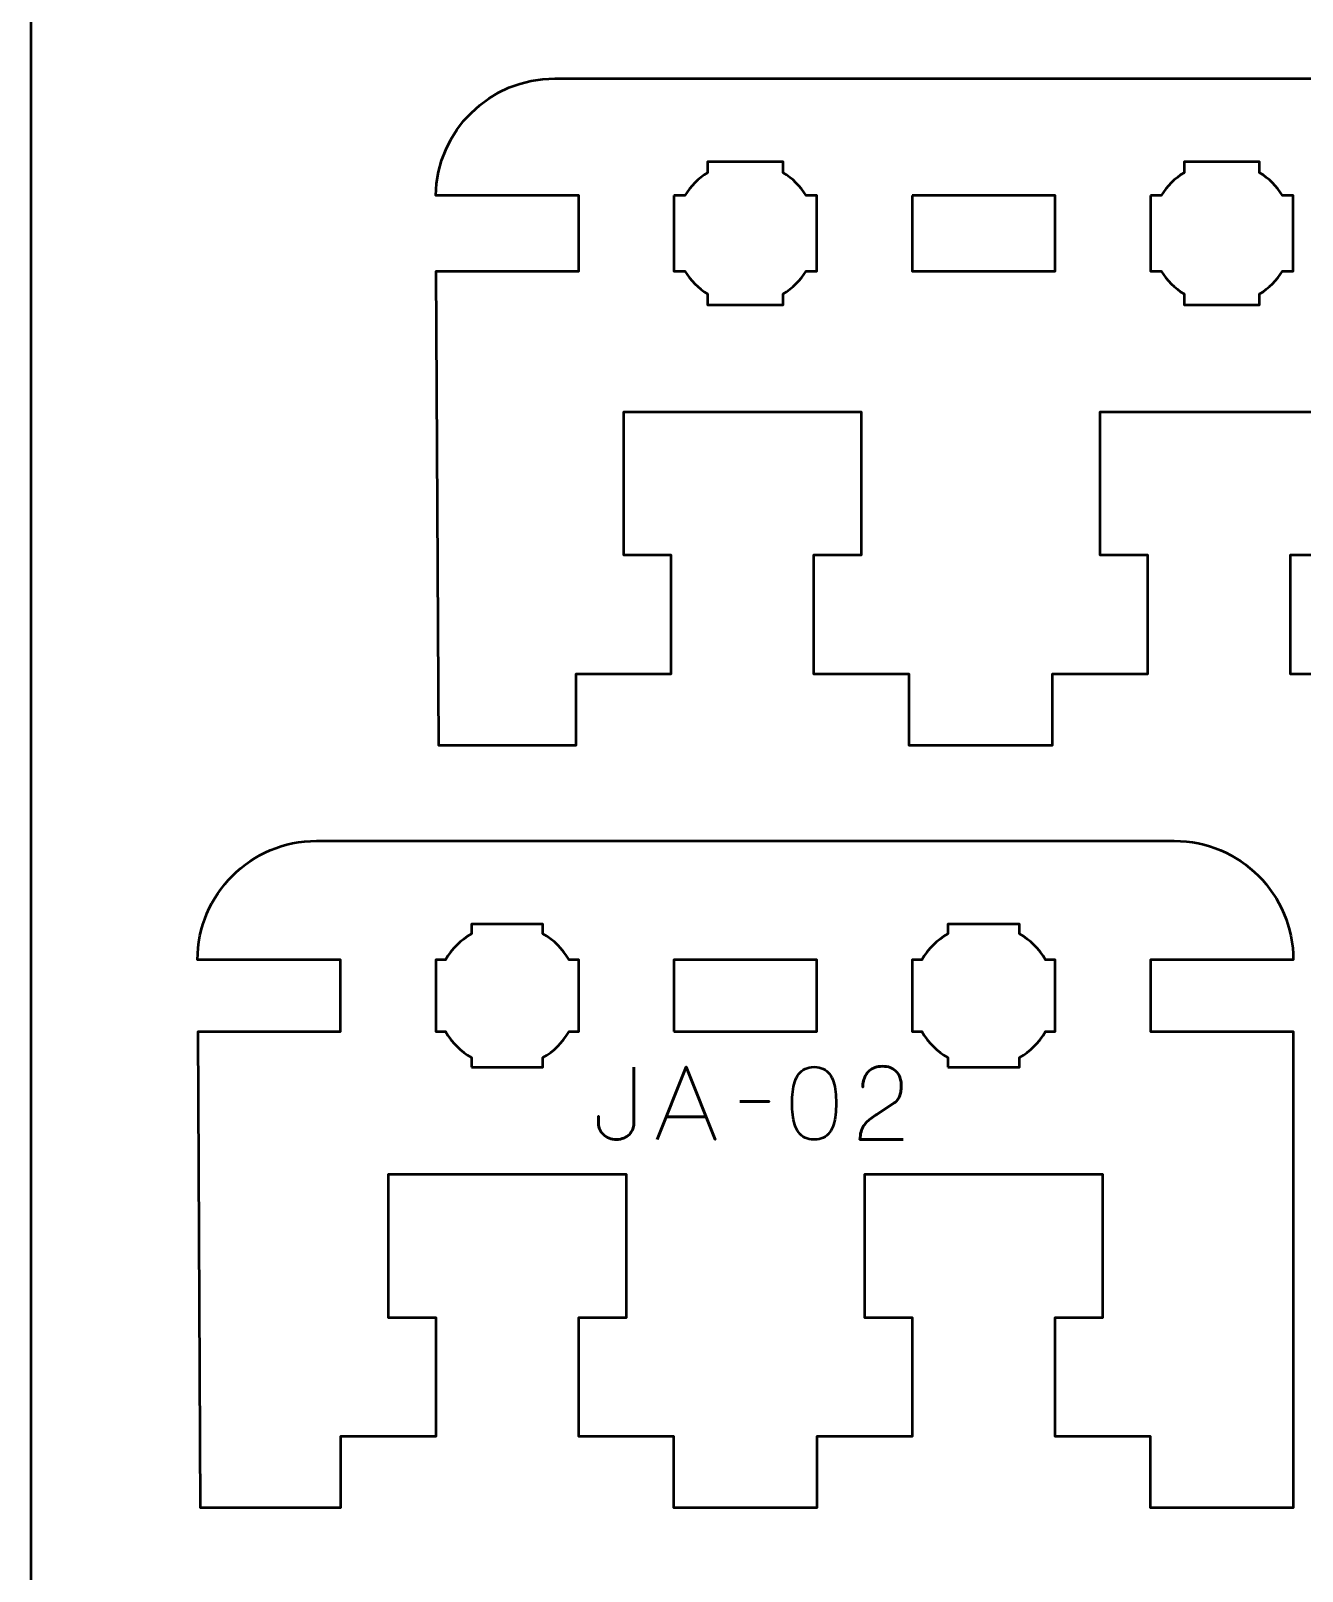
# Model space of a CAD drawing. Header units: centimetres. Extents: x -21 to 0, y -29.7 to 0.
# Drawn here: x -21 to -15.66, y -22.72 to -16.25 of the extents above; entities that cross this region are included whole.
import ezdxf

# ---------------------------------------------------------------- set-up
doc = ezdxf.new("R2010")
doc.units = ezdxf.units.CM
doc.header["$MEASUREMENT"] = 0
doc.layers.add('Layer 1', color=7, linetype='Continuous')

msp = doc.modelspace()

# ---------------------------------------------------------------- linework, layer by layer
at = {"layer": 'Layer 1', "lineweight": 53}
msp.add_lwpolyline([(-18.3, -20.45), (-17.7, -20.45), (-17.7, -20.15), (-18.3, -20.15), (-18.3, -20.45)], close=True, dxfattribs=at)
at = {"layer": 'Layer 1', "color": 1, "lineweight": 53}
msp.add_open_spline([(-21.00003, -29.19995), (-21.00003, -29.19995), (-21.00003, -3.49992), (-21.00003, -3.49992), (-21.00003, -3.49992), (-21.00003, -3.41709), (-20.93286, -3.34992), (-20.85003, -3.34992), (-20.85003, -3.34992), (-20.7672, -3.34992), (-20.70003, -3.28275), (-20.70003, -3.19992), (-20.70003, -3.19992), (-20.70003, -3.11709), (-20.7672, -3.04992), (-20.85003, -3.04992), (-20.85003, -3.04992), (-20.93286, -3.04992), (-21.00003, -2.98275), (-21.00003, -2.89992), (-21.00003, -2.89992), (-21.00003, -2.81709), (-20.93286, -2.74992), (-20.85003, -2.74992), (-20.85003, -2.74992), (-20.7672, -2.74992), (-20.70003, -2.68275), (-20.70003, -2.59992), (-20.70003, -2.59992), (-20.70003, -2.51709), (-20.7672, -2.44992), (-20.85003, -2.44992), (-20.85003, -2.44992), (-20.93286, -2.44992), (-21.00003, -2.38275), (-21.00003, -2.29992), (-21.00003, -2.29992), (-21.00003, -2.21709), (-20.93286, -2.14992), (-20.85003, -2.14992), (-20.85003, -2.14992), (-20.7672, -2.14992), (-20.70003, -2.08275), (-20.70003, -1.99992), (-20.70003, -1.99992), (-20.70003, -1.91709), (-20.7672, -1.84992), (-20.85003, -1.84992), (-20.85003, -1.84992), (-20.93286, -1.84992), (-21.00003, -1.78275), (-21.00003, -1.69992), (-21.00003, -1.69992), (-21.00003, -1.61709), (-20.93286, -1.54992), (-20.85003, -1.54992), (-20.85003, -1.54992), (-20.7672, -1.54992), (-20.70003, -1.48275), (-20.70003, -1.39992), (-20.70003, -1.39992), (-20.70003, -1.31709), (-20.7672, -1.24992), (-20.85003, -1.24992), (-20.85003, -1.24992), (-20.93286, -1.24992), (-21.00003, -1.18275), (-21.00003, -1.09992), (-21.00003, -1.09992), (-21.00003, -1.09992), (-21.00003, -0.49992), (-21.00003, -0.49992), (-21.00003, -0.49992), (-21.00003, -0.22295), (-20.77694, 0.00004), (-20.49994, 0.00004), (-20.49994, 0.00004), (-20.49994, 0.00004), (-0.50008, 0.00004), (-0.50008, 0.00004), (-0.50008, 0.00004), (-0.22294, 0.00004), (0.00002, -0.22295), (0.00002, -0.49992), (0.00002, -0.49992), (0.00002, -0.49992), (0.00002, -29.19995), (0.00002, -29.19995), (0.00002, -29.19995), (0.00002, -29.47695), (-0.22294, -29.70004), (-0.50008, -29.70004), (-0.50008, -29.70004), (-0.50008, -29.70004), (-20.49994, -29.70004), (-20.49994, -29.70004), (-20.49994, -29.70004), (-20.77694, -29.70004), (-21.00003, -29.47695), (-21.00003, -29.19995)], degree=3, knots=[0, 0, 0, 0, 0.04, 0.04, 0.04, 0.04, 0.08, 0.08, 0.08, 0.08, 0.12, 0.12, 0.12, 0.12, 0.16, 0.16, 0.16, 0.16, 0.2, 0.2, 0.2, 0.2, 0.24, 0.24, 0.24, 0.24, 0.28, 0.28, 0.28, 0.28, 0.32, 0.32, 0.32, 0.32, 0.36, 0.36, 0.36, 0.36, 0.4, 0.4, 0.4, 0.4, 0.44, 0.44, 0.44, 0.44, 0.48, 0.48, 0.48, 0.48, 0.52, 0.52, 0.52, 0.52, 0.56, 0.56, 0.56, 0.56, 0.6, 0.6, 0.6, 0.6, 0.64, 0.64, 0.64, 0.64, 0.68, 0.68, 0.68, 0.68, 0.72, 0.72, 0.72, 0.72, 0.76, 0.76, 0.76, 0.76, 0.8, 0.8, 0.8, 0.8, 0.84, 0.84, 0.84, 0.84, 0.88, 0.88, 0.88, 0.88, 0.92, 0.92, 0.92, 0.92, 0.96, 0.96, 0.96, 0.96, 1, 1, 1, 1], dxfattribs=at)
at = {"layer": 'Layer 1', "lineweight": 53}
for points, knots in [([(-11.20006, -16.45), (-10.9269, -16.45), (-10.70484, -16.6692), (-10.70017, -16.94125), (-10.70017, -16.94125), (-10.70017, -16.94125), (-11.30006, -16.94125), (-11.30006, -16.94125), (-11.30006, -16.94125), (-11.30006, -16.94125), (-11.30006, -17.25875), (-11.30006, -17.25875), (-11.30006, -17.25875), (-11.30006, -17.25875), (-10.70006, -17.25875), (-10.70006, -17.25875), (-10.70006, -17.25875), (-10.70006, -17.25875), (-10.70006, -18.95001), (-10.70006, -18.95001), (-10.70006, -18.95001), (-10.70006, -18.95001), (-10.70006, -18.95), (-10.70006, -18.95), (-10.70006, -18.95), (-10.70006, -18.95), (-10.70006, -19.25), (-10.70006, -19.25), (-10.70006, -19.25), (-10.70006, -19.25), (-11.31256, -19.25), (-11.31256, -19.25), (-11.31256, -19.25), (-11.31256, -19.25), (-11.31256, -18.95), (-11.31256, -18.95), (-11.31256, -18.95), (-12.23025, -18.95001), (-10.90314, -18.94999), (-11.71256, -18.95001), (-11.71256, -18.95001), (-11.71256, -18.95001), (-11.71256, -18.45), (-11.71256, -18.45), (-11.71256, -18.45), (-11.71256, -18.45), (-11.51256, -18.44999), (-11.51256, -18.44999), (-11.51256, -18.44999), (-11.51256, -18.44999), (-11.51256, -17.85), (-11.51256, -17.85), (-11.51256, -17.85), (-11.89589, -17.85), (-12.12923, -17.85), (-12.51256, -17.85), (-12.51256, -17.85), (-12.51256, -17.85), (-12.51256, -18.44999), (-12.51256, -18.44999), (-12.51256, -18.44999), (-12.51256, -18.44999), (-12.31256, -18.45), (-12.31256, -18.45), (-12.31256, -18.45), (-12.31256, -18.45), (-12.31256, -18.95), (-12.31256, -18.95), (-12.31256, -18.95), (-12.31256, -18.95), (-12.71256, -18.95), (-12.71256, -18.95), (-12.71256, -18.95), (-12.71256, -18.95), (-12.71256, -19.25), (-12.71256, -19.25), (-12.71256, -19.25), (-12.71256, -19.25), (-13.31256, -19.25), (-13.31256, -19.25), (-13.31256, -19.25), (-13.31256, -19.25), (-13.31256, -18.95), (-13.31256, -18.95), (-13.31256, -18.95), (-13.31256, -18.95), (-13.71256, -18.95), (-13.71256, -18.95), (-13.71256, -18.95), (-13.71256, -18.95), (-13.71256, -18.45), (-13.71256, -18.45), (-13.71256, -18.45), (-13.71256, -18.45), (-13.51256, -18.44999), (-13.51256, -18.44999), (-13.51256, -18.44999), (-13.51256, -18.44999), (-13.51256, -17.85), (-13.51256, -17.85), (-13.51256, -17.85), (-13.89589, -17.85), (-14.12923, -17.85), (-14.51256, -17.85), (-14.51256, -17.85), (-14.51256, -17.85), (-14.51256, -18.44999), (-14.51256, -18.44999), (-14.51256, -18.44999), (-14.51256, -18.44999), (-14.31256, -18.45), (-14.31256, -18.45), (-14.31256, -18.45), (-14.31256, -18.45), (-14.31256, -18.95001), (-14.31256, -18.95001), (-14.31256, -18.95001), (-14.31256, -18.95001), (-14.71256, -18.95), (-14.71256, -18.95), (-14.71256, -18.95), (-14.71256, -18.95), (-14.71256, -19.25), (-14.71256, -19.25), (-14.71256, -19.25), (-14.71256, -19.25), (-15.31256, -19.25), (-15.31256, -19.25), (-15.31256, -19.25), (-15.31256, -19.25), (-15.31256, -18.95), (-15.31256, -18.95), (-15.31256, -18.95), (-15.31256, -18.95), (-15.71256, -18.95), (-15.71256, -18.95), (-15.71256, -18.95), (-15.71256, -18.95), (-15.71256, -18.45), (-15.71256, -18.45), (-15.71256, -18.45), (-15.71256, -18.45), (-15.51256, -18.44999), (-15.51256, -18.44999), (-15.51256, -18.44999), (-15.51256, -18.44999), (-15.51256, -17.85), (-15.51256, -17.85), (-15.51256, -17.85), (-15.89589, -17.85), (-16.12923, -17.85), (-16.51256, -17.85), (-16.51256, -17.85), (-16.51256, -17.85), (-16.51256, -18.44999), (-16.51256, -18.44999), (-16.51256, -18.44999), (-16.51256, -18.44999), (-16.31256, -18.45), (-16.31256, -18.45), (-16.31256, -18.45), (-16.31256, -18.45), (-16.31256, -18.95001), (-16.31256, -18.95001), (-16.31256, -18.95001), (-16.31256, -18.95001), (-16.71256, -18.95), (-16.71256, -18.95), (-16.71256, -18.95), (-16.71256, -18.95), (-16.71256, -19.25), (-16.71256, -19.25), (-16.71256, -19.25), (-16.71256, -19.25), (-17.31256, -19.25), (-17.31256, -19.25), (-17.31256, -19.25), (-17.31256, -19.25), (-17.31256, -18.95), (-17.31256, -18.95), (-17.31256, -18.95), (-17.31256, -18.95), (-17.71256, -18.95), (-17.71256, -18.95), (-17.71256, -18.95), (-17.71256, -18.95), (-17.71256, -18.45), (-17.71256, -18.45), (-17.71256, -18.45), (-17.71256, -18.45), (-17.51256, -18.44999), (-17.51256, -18.44999), (-17.51256, -18.44999), (-17.51256, -18.44999), (-17.51256, -17.85), (-17.51256, -17.85), (-17.51256, -17.85), (-17.89589, -17.85), (-18.12923, -17.85), (-18.51256, -17.85), (-18.51256, -17.85), (-18.51256, -17.85), (-18.51256, -18.44999), (-18.51256, -18.44999), (-18.51256, -18.44999), (-18.51256, -18.44999), (-18.31256, -18.45), (-18.31256, -18.45), (-18.31256, -18.45), (-18.31256, -18.45), (-18.31256, -18.95001), (-18.31256, -18.95001), (-18.31256, -18.95001), (-18.31256, -18.95001), (-18.71256, -18.95), (-18.71256, -18.95), (-18.71256, -18.95), (-18.71256, -18.95), (-18.71256, -19.25), (-18.71256, -19.25), (-18.71256, -19.25), (-18.71256, -19.25), (-19.28756, -19.25), (-19.28756, -19.25), (-19.28756, -19.25), (-19.28756, -19.25), (-19.29813, -17.25875), (-19.29813, -17.25875), (-19.29813, -17.25875), (-19.29813, -17.25875), (-18.70006, -17.25875), (-18.70006, -17.25875), (-18.70006, -17.25875), (-18.70006, -17.25875), (-18.70006, -16.94125), (-18.70006, -16.94125), (-18.70006, -16.94125), (-18.70006, -16.94125), (-19.29995, -16.94125), (-19.29995, -16.94125), (-19.29995, -16.94125), (-19.29528, -16.6692), (-19.07322, -16.45), (-18.80006, -16.45)], [0, 0, 0, 0, 0.0163934, 0.0163934, 0.0163934, 0.0163934, 0.0327869, 0.0327869, 0.0327869, 0.0327869, 0.0491803, 0.0491803, 0.0491803, 0.0491803, 0.0655738, 0.0655738, 0.0655738, 0.0655738, 0.0819672, 0.0819672, 0.0819672, 0.0819672, 0.0983607, 0.0983607, 0.0983607, 0.0983607, 0.1147541, 0.1147541, 0.1147541, 0.1147541, 0.1311475, 0.1311475, 0.1311475, 0.1311475, 0.147541, 0.147541, 0.147541, 0.147541, 0.1639344, 0.1639344, 0.1639344, 0.1639344, 0.1803279, 0.1803279, 0.1803279, 0.1803279, 0.1967213, 0.1967213, 0.1967213, 0.1967213, 0.2131148, 0.2131148, 0.2131148, 0.2131148, 0.2295082, 0.2295082, 0.2295082, 0.2295082, 0.2459016, 0.2459016, 0.2459016, 0.2459016, 0.2622951, 0.2622951, 0.2622951, 0.2622951, 0.2786885, 0.2786885, 0.2786885, 0.2786885, 0.295082, 0.295082, 0.295082, 0.295082, 0.3114754, 0.3114754, 0.3114754, 0.3114754, 0.3278689, 0.3278689, 0.3278689, 0.3278689, 0.3442623, 0.3442623, 0.3442623, 0.3442623, 0.3606557, 0.3606557, 0.3606557, 0.3606557, 0.3770492, 0.3770492, 0.3770492, 0.3770492, 0.3934426, 0.3934426, 0.3934426, 0.3934426, 0.4098361, 0.4098361, 0.4098361, 0.4098361, 0.4262295, 0.4262295, 0.4262295, 0.4262295, 0.442623, 0.442623, 0.442623, 0.442623, 0.4590164, 0.4590164, 0.4590164, 0.4590164, 0.4754098, 0.4754098, 0.4754098, 0.4754098, 0.4918033, 0.4918033, 0.4918033, 0.4918033, 0.5081967, 0.5081967, 0.5081967, 0.5081967, 0.5245902, 0.5245902, 0.5245902, 0.5245902, 0.5409836, 0.5409836, 0.5409836, 0.5409836, 0.557377, 0.557377, 0.557377, 0.557377, 0.5737705, 0.5737705, 0.5737705, 0.5737705, 0.5901639, 0.5901639, 0.5901639, 0.5901639, 0.6065574, 0.6065574, 0.6065574, 0.6065574, 0.6229508, 0.6229508, 0.6229508, 0.6229508, 0.6393443, 0.6393443, 0.6393443, 0.6393443, 0.6557377, 0.6557377, 0.6557377, 0.6557377, 0.6721311, 0.6721311, 0.6721311, 0.6721311, 0.6885246, 0.6885246, 0.6885246, 0.6885246, 0.704918, 0.704918, 0.704918, 0.704918, 0.7213115, 0.7213115, 0.7213115, 0.7213115, 0.7377049, 0.7377049, 0.7377049, 0.7377049, 0.7540984, 0.7540984, 0.7540984, 0.7540984, 0.7704918, 0.7704918, 0.7704918, 0.7704918, 0.7868852, 0.7868852, 0.7868852, 0.7868852, 0.8032787, 0.8032787, 0.8032787, 0.8032787, 0.8196721, 0.8196721, 0.8196721, 0.8196721, 0.8360656, 0.8360656, 0.8360656, 0.8360656, 0.852459, 0.852459, 0.852459, 0.852459, 0.8688525, 0.8688525, 0.8688525, 0.8688525, 0.8852459, 0.8852459, 0.8852459, 0.8852459, 0.9016393, 0.9016393, 0.9016393, 0.9016393, 0.9180328, 0.9180328, 0.9180328, 0.9180328, 0.9344262, 0.9344262, 0.9344262, 0.9344262, 0.9508197, 0.9508197, 0.9508197, 0.9508197, 0.9672131, 0.9672131, 0.9672131, 0.9672131, 0.9836066, 0.9836066, 0.9836066, 0.9836066, 1, 1, 1, 1]), ([(-18.30006, -16.94125), (-18.30006, -16.94125), (-18.25462, -16.94125), (-18.25462, -16.94125), (-18.25462, -16.94125), (-18.23039, -16.90249), (-18.19756, -16.86967), (-18.15881, -16.84544), (-18.15881, -16.84544), (-18.15881, -16.84544), (-18.15881, -16.8), (-18.15881, -16.8), (-18.15881, -16.8), (-18.15881, -16.8), (-18.00006, -16.8), (-18.00006, -16.8), (-18.00006, -16.8), (-18.00006, -16.8), (-17.84131, -16.8), (-17.84131, -16.8), (-17.84131, -16.8), (-17.84131, -16.8), (-17.84131, -16.84544), (-17.84131, -16.84544), (-17.84131, -16.84544), (-17.80256, -16.86967), (-17.76973, -16.90249), (-17.7455, -16.94125), (-17.7455, -16.94125), (-17.7455, -16.94125), (-17.70006, -16.94125), (-17.70006, -16.94125), (-17.70006, -16.94125), (-17.70006, -16.94125), (-17.70006, -17.1), (-17.70006, -17.1), (-17.70006, -17.1), (-17.70006, -17.1), (-17.70006, -17.25875), (-17.70006, -17.25875), (-17.70006, -17.25875), (-17.70006, -17.25875), (-17.7455, -17.25875), (-17.7455, -17.25875), (-17.7455, -17.25875), (-17.76973, -17.29751), (-17.80256, -17.33033), (-17.84131, -17.35456), (-17.84131, -17.35456), (-17.84131, -17.35456), (-17.84131, -17.4), (-17.84131, -17.4), (-17.84131, -17.4), (-17.84131, -17.4), (-18.00006, -17.4), (-18.00006, -17.4), (-18.00006, -17.4), (-18.00006, -17.4), (-18.15881, -17.4), (-18.15881, -17.4), (-18.15881, -17.4), (-18.15881, -17.4), (-18.15881, -17.35456), (-18.15881, -17.35456), (-18.15881, -17.35456), (-18.19756, -17.33033), (-18.23039, -17.29751), (-18.25462, -17.25875), (-18.25462, -17.25875), (-18.25462, -17.25875), (-18.30006, -17.25875), (-18.30006, -17.25875), (-18.30006, -17.25875), (-18.30006, -17.25875), (-18.30006, -17.1), (-18.30006, -17.1), (-18.30006, -17.1), (-18.30006, -17.1), (-18.30006, -16.94125), (-18.30006, -16.94125)], [0, 0, 0, 0, 0.05, 0.05, 0.05, 0.05, 0.1, 0.1, 0.1, 0.1, 0.15, 0.15, 0.15, 0.15, 0.2, 0.2, 0.2, 0.2, 0.25, 0.25, 0.25, 0.25, 0.3, 0.3, 0.3, 0.3, 0.35, 0.35, 0.35, 0.35, 0.4, 0.4, 0.4, 0.4, 0.45, 0.45, 0.45, 0.45, 0.5, 0.5, 0.5, 0.5, 0.55, 0.55, 0.55, 0.55, 0.6, 0.6, 0.6, 0.6, 0.65, 0.65, 0.65, 0.65, 0.7, 0.7, 0.7, 0.7, 0.75, 0.75, 0.75, 0.75, 0.8, 0.8, 0.8, 0.8, 0.85, 0.85, 0.85, 0.85, 0.9, 0.9, 0.9, 0.9, 0.95, 0.95, 0.95, 0.95, 1, 1, 1, 1]), ([(-16.30006, -16.94125), (-16.30006, -16.94125), (-16.25462, -16.94125), (-16.25462, -16.94125), (-16.25462, -16.94125), (-16.23039, -16.90249), (-16.19756, -16.86967), (-16.15881, -16.84544), (-16.15881, -16.84544), (-16.15881, -16.84544), (-16.15881, -16.8), (-16.15881, -16.8), (-16.15881, -16.8), (-16.15881, -16.8), (-16.00006, -16.8), (-16.00006, -16.8), (-16.00006, -16.8), (-16.00006, -16.8), (-15.84131, -16.8), (-15.84131, -16.8), (-15.84131, -16.8), (-15.84131, -16.8), (-15.84131, -16.84544), (-15.84131, -16.84544), (-15.84131, -16.84544), (-15.80256, -16.86967), (-15.76973, -16.90249), (-15.7455, -16.94125), (-15.7455, -16.94125), (-15.7455, -16.94125), (-15.70006, -16.94125), (-15.70006, -16.94125), (-15.70006, -16.94125), (-15.70006, -16.94125), (-15.70006, -17.1), (-15.70006, -17.1), (-15.70006, -17.1), (-15.70006, -17.1), (-15.70006, -17.25875), (-15.70006, -17.25875), (-15.70006, -17.25875), (-15.70006, -17.25875), (-15.7455, -17.25875), (-15.7455, -17.25875), (-15.7455, -17.25875), (-15.76973, -17.29751), (-15.80256, -17.33033), (-15.84131, -17.35456), (-15.84131, -17.35456), (-15.84131, -17.35456), (-15.84131, -17.4), (-15.84131, -17.4), (-15.84131, -17.4), (-15.84131, -17.4), (-16.00006, -17.4), (-16.00006, -17.4), (-16.00006, -17.4), (-16.00006, -17.4), (-16.15881, -17.4), (-16.15881, -17.4), (-16.15881, -17.4), (-16.15881, -17.4), (-16.15881, -17.35456), (-16.15881, -17.35456), (-16.15881, -17.35456), (-16.19756, -17.33033), (-16.23039, -17.29751), (-16.25462, -17.25875), (-16.25462, -17.25875), (-16.25462, -17.25875), (-16.30006, -17.25875), (-16.30006, -17.25875), (-16.30006, -17.25875), (-16.30006, -17.25875), (-16.30006, -17.1), (-16.30006, -17.1), (-16.30006, -17.1), (-16.30006, -17.1), (-16.30006, -16.94125), (-16.30006, -16.94125)], [0, 0, 0, 0, 0.05, 0.05, 0.05, 0.05, 0.1, 0.1, 0.1, 0.1, 0.15, 0.15, 0.15, 0.15, 0.2, 0.2, 0.2, 0.2, 0.25, 0.25, 0.25, 0.25, 0.3, 0.3, 0.3, 0.3, 0.35, 0.35, 0.35, 0.35, 0.4, 0.4, 0.4, 0.4, 0.45, 0.45, 0.45, 0.45, 0.5, 0.5, 0.5, 0.5, 0.55, 0.55, 0.55, 0.55, 0.6, 0.6, 0.6, 0.6, 0.65, 0.65, 0.65, 0.65, 0.7, 0.7, 0.7, 0.7, 0.75, 0.75, 0.75, 0.75, 0.8, 0.8, 0.8, 0.8, 0.85, 0.85, 0.85, 0.85, 0.9, 0.9, 0.9, 0.9, 0.95, 0.95, 0.95, 0.95, 1, 1, 1, 1]), ([(-17.30006, -16.94125), (-17.30006, -16.94125), (-16.70006, -16.94125), (-16.70006, -16.94125), (-16.70006, -16.94125), (-16.70006, -16.94125), (-16.70006, -17.25875), (-16.70006, -17.25875), (-16.70006, -17.25875), (-16.70006, -17.25875), (-17.30006, -17.25875), (-17.30006, -17.25875), (-17.30006, -17.25875), (-17.30006, -17.25875), (-17.30006, -16.94125), (-17.30006, -16.94125)], [0, 0, 0, 0, 0.25, 0.25, 0.25, 0.25, 0.5, 0.5, 0.5, 0.5, 0.75, 0.75, 0.75, 0.75, 1, 1, 1, 1]), ([(-16.2, -19.65), (-15.92391, -19.65), (-15.7, -19.87391), (-15.7, -20.15), (-15.7, -20.15), (-15.7, -20.15), (-16.3, -20.15), (-16.3, -20.15), (-16.3, -20.15), (-16.3, -20.15), (-16.3, -20.45), (-16.3, -20.45), (-16.3, -20.45), (-16.3, -20.45), (-15.7, -20.45), (-15.7, -20.45), (-15.7, -20.45), (-15.7, -20.45), (-15.7, -22.15001), (-15.7, -22.15001), (-15.7, -22.15001), (-15.7, -22.15001), (-15.7, -22.15), (-15.7, -22.15), (-15.7, -22.15), (-15.7, -22.15), (-15.7, -22.45), (-15.7, -22.45), (-15.7, -22.45), (-15.7, -22.45), (-16.3, -22.45), (-16.3, -22.45), (-16.3, -22.45), (-16.3, -22.45), (-16.3, -22.15), (-16.3, -22.15), (-16.3, -22.15), (-16.3, -22.15), (-16.7, -22.15001), (-16.7, -22.15001), (-16.7, -22.15001), (-16.7, -22.15001), (-16.7, -21.65), (-16.7, -21.65), (-16.7, -21.65), (-16.7, -21.65), (-16.5, -21.64999), (-16.5, -21.64999), (-16.5, -21.64999), (-16.5, -21.64999), (-16.5, -21.05), (-16.5, -21.05), (-16.5, -21.05), (-16.88333, -21.05), (-17.11667, -21.05), (-17.5, -21.05), (-17.5, -21.05), (-17.5, -21.05), (-17.5, -21.64999), (-17.5, -21.64999), (-17.5, -21.64999), (-17.5, -21.64999), (-17.3, -21.65), (-17.3, -21.65), (-17.3, -21.65), (-17.3, -21.65), (-17.3, -22.15), (-17.3, -22.15), (-17.3, -22.15), (-17.3, -22.15), (-17.7, -22.15), (-17.7, -22.15), (-17.7, -22.15), (-17.7, -22.15), (-17.7, -22.45), (-17.7, -22.45), (-17.7, -22.45), (-17.7, -22.45), (-18.3, -22.45), (-18.3, -22.45), (-18.3, -22.45), (-18.3, -22.45), (-18.3, -22.15), (-18.3, -22.15), (-18.3, -22.15), (-18.3, -22.15), (-18.7, -22.15001), (-18.7, -22.15001), (-18.7, -22.15001), (-18.7, -22.15001), (-18.7, -21.65), (-18.7, -21.65), (-18.7, -21.65), (-18.7, -21.65), (-18.5, -21.64999), (-18.5, -21.64999), (-18.5, -21.64999), (-18.5, -21.64999), (-18.5, -21.05), (-18.5, -21.05), (-18.5, -21.05), (-18.88333, -21.05), (-19.11667, -21.05), (-19.5, -21.05), (-19.5, -21.05), (-19.5, -21.05), (-19.5, -21.64999), (-19.5, -21.64999), (-19.5, -21.64999), (-19.5, -21.64999), (-19.3, -21.65), (-19.3, -21.65), (-19.3, -21.65), (-19.3, -21.65), (-19.3, -22.15), (-19.3, -22.15), (-19.3, -22.15), (-19.3, -22.15), (-19.7, -22.15), (-19.7, -22.15), (-19.7, -22.15), (-19.7, -22.15), (-19.7, -22.45), (-19.7, -22.45), (-19.7, -22.45), (-19.7, -22.45), (-20.2875, -22.45), (-20.2875, -22.45), (-20.2875, -22.45), (-20.2875, -22.45), (-20.29812, -20.45), (-20.29812, -20.45), (-20.29812, -20.45), (-20.29812, -20.45), (-19.7, -20.45), (-19.7, -20.45), (-19.7, -20.45), (-19.7, -20.45), (-19.7, -20.15), (-19.7, -20.15), (-19.7, -20.15), (-19.7, -20.15), (-20.3, -20.15), (-20.3, -20.15), (-20.3, -20.15), (-20.3, -19.87391), (-20.07609, -19.65), (-19.8, -19.65)], [0, 0, 0, 0, 0.027027, 0.027027, 0.027027, 0.027027, 0.0540541, 0.0540541, 0.0540541, 0.0540541, 0.0810811, 0.0810811, 0.0810811, 0.0810811, 0.1081081, 0.1081081, 0.1081081, 0.1081081, 0.1351351, 0.1351351, 0.1351351, 0.1351351, 0.1621622, 0.1621622, 0.1621622, 0.1621622, 0.1891892, 0.1891892, 0.1891892, 0.1891892, 0.2162162, 0.2162162, 0.2162162, 0.2162162, 0.2432432, 0.2432432, 0.2432432, 0.2432432, 0.2702703, 0.2702703, 0.2702703, 0.2702703, 0.2972973, 0.2972973, 0.2972973, 0.2972973, 0.3243243, 0.3243243, 0.3243243, 0.3243243, 0.3513514, 0.3513514, 0.3513514, 0.3513514, 0.3783784, 0.3783784, 0.3783784, 0.3783784, 0.4054054, 0.4054054, 0.4054054, 0.4054054, 0.4324324, 0.4324324, 0.4324324, 0.4324324, 0.4594595, 0.4594595, 0.4594595, 0.4594595, 0.4864865, 0.4864865, 0.4864865, 0.4864865, 0.5135135, 0.5135135, 0.5135135, 0.5135135, 0.5405405, 0.5405405, 0.5405405, 0.5405405, 0.5675676, 0.5675676, 0.5675676, 0.5675676, 0.5945946, 0.5945946, 0.5945946, 0.5945946, 0.6216216, 0.6216216, 0.6216216, 0.6216216, 0.6486486, 0.6486486, 0.6486486, 0.6486486, 0.6756757, 0.6756757, 0.6756757, 0.6756757, 0.7027027, 0.7027027, 0.7027027, 0.7027027, 0.7297297, 0.7297297, 0.7297297, 0.7297297, 0.7567568, 0.7567568, 0.7567568, 0.7567568, 0.7837838, 0.7837838, 0.7837838, 0.7837838, 0.8108108, 0.8108108, 0.8108108, 0.8108108, 0.8378378, 0.8378378, 0.8378378, 0.8378378, 0.8648649, 0.8648649, 0.8648649, 0.8648649, 0.8918919, 0.8918919, 0.8918919, 0.8918919, 0.9189189, 0.9189189, 0.9189189, 0.9189189, 0.9459459, 0.9459459, 0.9459459, 0.9459459, 0.972973, 0.972973, 0.972973, 0.972973, 1, 1, 1, 1]), ([(-19.15, -20.6), (-19.15, -20.6), (-19.15, -20.55985), (-19.15, -20.55985), (-19.15, -20.55985), (-19.19553, -20.5335), (-19.23349, -20.49553), (-19.25984, -20.45), (-19.25984, -20.45), (-19.25984, -20.45), (-19.3, -20.45), (-19.3, -20.45), (-19.3, -20.45), (-19.3, -20.45), (-19.3, -20.3), (-19.3, -20.3), (-19.3, -20.3), (-19.3, -20.3), (-19.3, -20.15), (-19.3, -20.15), (-19.3, -20.15), (-19.3, -20.15), (-19.25984, -20.15), (-19.25984, -20.15), (-19.25984, -20.15), (-19.23349, -20.10447), (-19.19553, -20.0665), (-19.15, -20.04015), (-19.15, -20.04015), (-19.15, -20.04015), (-19.15, -20), (-19.15, -20), (-19.15, -20), (-19.15, -20), (-19, -20), (-19, -20), (-19, -20), (-19, -20), (-18.85, -20), (-18.85, -20), (-18.85, -20), (-18.85, -20), (-18.85, -20.04015), (-18.85, -20.04015), (-18.85, -20.04015), (-18.80447, -20.0665), (-18.76651, -20.10447), (-18.74016, -20.15), (-18.74016, -20.15), (-18.74016, -20.15), (-18.7, -20.15), (-18.7, -20.15), (-18.7, -20.15), (-18.7, -20.15), (-18.7, -20.3), (-18.7, -20.3), (-18.7, -20.3), (-18.7, -20.3), (-18.7, -20.45), (-18.7, -20.45), (-18.7, -20.45), (-18.7, -20.45), (-18.74016, -20.45), (-18.74016, -20.45), (-18.74016, -20.45), (-18.76651, -20.49553), (-18.80447, -20.5335), (-18.85, -20.55985), (-18.85, -20.55985), (-18.85, -20.55985), (-18.85, -20.6), (-18.85, -20.6), (-18.85, -20.6), (-18.85, -20.6), (-19, -20.6), (-19, -20.6), (-19, -20.6), (-19, -20.6), (-19.15, -20.6), (-19.15, -20.6)], [0, 0, 0, 0, 0.05, 0.05, 0.05, 0.05, 0.1, 0.1, 0.1, 0.1, 0.15, 0.15, 0.15, 0.15, 0.2, 0.2, 0.2, 0.2, 0.25, 0.25, 0.25, 0.25, 0.3, 0.3, 0.3, 0.3, 0.35, 0.35, 0.35, 0.35, 0.4, 0.4, 0.4, 0.4, 0.45, 0.45, 0.45, 0.45, 0.5, 0.5, 0.5, 0.5, 0.55, 0.55, 0.55, 0.55, 0.6, 0.6, 0.6, 0.6, 0.65, 0.65, 0.65, 0.65, 0.7, 0.7, 0.7, 0.7, 0.75, 0.75, 0.75, 0.75, 0.8, 0.8, 0.8, 0.8, 0.85, 0.85, 0.85, 0.85, 0.9, 0.9, 0.9, 0.9, 0.95, 0.95, 0.95, 0.95, 1, 1, 1, 1]), ([(-17.15, -20.6), (-17.15, -20.6), (-17.15, -20.55985), (-17.15, -20.55985), (-17.15, -20.55985), (-17.19553, -20.5335), (-17.23349, -20.49553), (-17.25984, -20.45), (-17.25984, -20.45), (-17.25984, -20.45), (-17.3, -20.45), (-17.3, -20.45), (-17.3, -20.45), (-17.3, -20.45), (-17.3, -20.3), (-17.3, -20.3), (-17.3, -20.3), (-17.3, -20.3), (-17.3, -20.15), (-17.3, -20.15), (-17.3, -20.15), (-17.3, -20.15), (-17.25984, -20.15), (-17.25984, -20.15), (-17.25984, -20.15), (-17.23349, -20.10447), (-17.19553, -20.0665), (-17.15, -20.04015), (-17.15, -20.04015), (-17.15, -20.04015), (-17.15, -20), (-17.15, -20), (-17.15, -20), (-17.15, -20), (-17, -20), (-17, -20), (-17, -20), (-17, -20), (-16.85, -20), (-16.85, -20), (-16.85, -20), (-16.85, -20), (-16.85, -20.04015), (-16.85, -20.04015), (-16.85, -20.04015), (-16.80447, -20.0665), (-16.76651, -20.10447), (-16.74016, -20.15), (-16.74016, -20.15), (-16.74016, -20.15), (-16.7, -20.15), (-16.7, -20.15), (-16.7, -20.15), (-16.7, -20.15), (-16.7, -20.3), (-16.7, -20.3), (-16.7, -20.3), (-16.7, -20.3), (-16.7, -20.45), (-16.7, -20.45), (-16.7, -20.45), (-16.7, -20.45), (-16.74016, -20.45), (-16.74016, -20.45), (-16.74016, -20.45), (-16.76651, -20.49553), (-16.80447, -20.5335), (-16.85, -20.55985), (-16.85, -20.55985), (-16.85, -20.55985), (-16.85, -20.6), (-16.85, -20.6), (-16.85, -20.6), (-16.85, -20.6), (-17, -20.6), (-17, -20.6), (-17, -20.6), (-17, -20.6), (-17.15, -20.6), (-17.15, -20.6)], [0, 0, 0, 0, 0.05, 0.05, 0.05, 0.05, 0.1, 0.1, 0.1, 0.1, 0.15, 0.15, 0.15, 0.15, 0.2, 0.2, 0.2, 0.2, 0.25, 0.25, 0.25, 0.25, 0.3, 0.3, 0.3, 0.3, 0.35, 0.35, 0.35, 0.35, 0.4, 0.4, 0.4, 0.4, 0.45, 0.45, 0.45, 0.45, 0.5, 0.5, 0.5, 0.5, 0.55, 0.55, 0.55, 0.55, 0.6, 0.6, 0.6, 0.6, 0.65, 0.65, 0.65, 0.65, 0.7, 0.7, 0.7, 0.7, 0.75, 0.75, 0.75, 0.75, 0.8, 0.8, 0.8, 0.8, 0.85, 0.85, 0.85, 0.85, 0.9, 0.9, 0.9, 0.9, 0.95, 0.95, 0.95, 0.95, 1, 1, 1, 1])]:
    msp.add_open_spline(points, degree=3, knots=knots, dxfattribs=at)
at = {"layer": 'Layer 1', "color": 3, "lineweight": 53}
for points in [[(-18.80006, -16.45), (-18.80006, -16.45), (-11.20006, -16.45), (-11.20006, -16.45)], [(-19.8, -19.65), (-19.8, -19.65), (-16.2, -19.65), (-16.2, -19.65)]]:
    msp.add_open_spline(points, degree=3, dxfattribs=at)
at = {"layer": 'Layer 1', "color": 5, "lineweight": 53}
for points, knots in [([(-18.4682, -20.60035), (-18.4682, -20.60035), (-18.46862, -20.83742), (-18.46862, -20.83742), (-18.46862, -20.83742), (-18.46862, -20.84511), (-18.47025, -20.85287), (-18.47335, -20.86056), (-18.47335, -20.86056), (-18.47653, -20.86832), (-18.48118, -20.87538), (-18.48732, -20.88187), (-18.48732, -20.88187), (-18.49353, -20.88829), (-18.50108, -20.89351), (-18.51004, -20.89739), (-18.51004, -20.89739), (-18.51907, -20.90134), (-18.52937, -20.90332), (-18.54101, -20.90346), (-18.54101, -20.90346), (-18.55266, -20.90346), (-18.56317, -20.90155), (-18.57248, -20.89781), (-18.57248, -20.89781), (-18.5818, -20.894), (-18.58977, -20.88892), (-18.59633, -20.8825), (-18.59633, -20.8825), (-18.60296, -20.87608), (-18.60797, -20.86903), (-18.6115, -20.86119), (-18.6115, -20.86119), (-18.61503, -20.85336), (-18.61679, -20.84546), (-18.61679, -20.83742), (-18.61679, -20.83742), (-18.61679, -20.83742), (-18.61679, -20.80609), (-18.61679, -20.80609), (-18.61679, -20.80609), (-18.61679, -20.80609), (-18.61679, -20.83742), (-18.61679, -20.83742), (-18.61679, -20.83742), (-18.61679, -20.84546), (-18.61503, -20.85336), (-18.6115, -20.86119), (-18.6115, -20.86119), (-18.60797, -20.86903), (-18.60296, -20.87608), (-18.59633, -20.8825), (-18.59633, -20.8825), (-18.58977, -20.88892), (-18.5818, -20.894), (-18.57248, -20.89781), (-18.57248, -20.89781), (-18.56317, -20.90155), (-18.55266, -20.90346), (-18.54101, -20.90346), (-18.54101, -20.90346), (-18.52937, -20.90332), (-18.51907, -20.90134), (-18.51004, -20.89739), (-18.51004, -20.89739), (-18.50108, -20.89351), (-18.49353, -20.88829), (-18.48732, -20.88187), (-18.48732, -20.88187), (-18.48118, -20.87538), (-18.47653, -20.86832), (-18.47335, -20.86056), (-18.47335, -20.86056), (-18.47025, -20.85287), (-18.46862, -20.84511), (-18.46862, -20.83742), (-18.46862, -20.83742), (-18.46862, -20.83742), (-18.4682, -20.60035), (-18.4682, -20.60035)], [0, 0, 0, 0, 0.05, 0.05, 0.05, 0.05, 0.1, 0.1, 0.1, 0.1, 0.15, 0.15, 0.15, 0.15, 0.2, 0.2, 0.2, 0.2, 0.25, 0.25, 0.25, 0.25, 0.3, 0.3, 0.3, 0.3, 0.35, 0.35, 0.35, 0.35, 0.4, 0.4, 0.4, 0.4, 0.45, 0.45, 0.45, 0.45, 0.5, 0.5, 0.5, 0.5, 0.55, 0.55, 0.55, 0.55, 0.6, 0.6, 0.6, 0.6, 0.65, 0.65, 0.65, 0.65, 0.7, 0.7, 0.7, 0.7, 0.75, 0.75, 0.75, 0.75, 0.8, 0.8, 0.8, 0.8, 0.85, 0.85, 0.85, 0.85, 0.9, 0.9, 0.9, 0.9, 0.95, 0.95, 0.95, 0.95, 1, 1, 1, 1]), ([(-18.36999, -20.90388), (-18.36999, -20.90388), (-18.24892, -20.59866), (-18.24892, -20.59866), (-18.24892, -20.59866), (-18.24892, -20.59866), (-18.12742, -20.90388), (-18.12742, -20.90388), (-18.12742, -20.90388), (-18.12742, -20.90388), (-18.24892, -20.59866), (-18.24892, -20.59866), (-18.24892, -20.59866), (-18.24892, -20.59866), (-18.36999, -20.90388), (-18.36999, -20.90388)], [0, 0, 0, 0, 0.25, 0.25, 0.25, 0.25, 0.5, 0.5, 0.5, 0.5, 0.75, 0.75, 0.75, 0.75, 1, 1, 1, 1]), ([(-17.71171, -20.90388), (-17.6969, -20.90381), (-17.68413, -20.9012), (-17.67347, -20.89612), (-17.67347, -20.89612), (-17.66289, -20.89104), (-17.65407, -20.88377), (-17.64702, -20.87453), (-17.64702, -20.87453), (-17.64003, -20.86522), (-17.63453, -20.85421), (-17.63044, -20.84151), (-17.63044, -20.84151), (-17.62641, -20.82881), (-17.62352, -20.81491), (-17.6219, -20.79967), (-17.6219, -20.79967), (-17.6202, -20.78443), (-17.61936, -20.76841), (-17.61943, -20.75148), (-17.61943, -20.75148), (-17.61936, -20.73462), (-17.6202, -20.7186), (-17.6219, -20.70343), (-17.6219, -20.70343), (-17.62352, -20.68826), (-17.62641, -20.67429), (-17.63044, -20.66159), (-17.63044, -20.66159), (-17.63453, -20.64896), (-17.64003, -20.63796), (-17.64702, -20.62857), (-17.64702, -20.62857), (-17.65407, -20.61926), (-17.66289, -20.61199), (-17.67347, -20.60691), (-17.67347, -20.60691), (-17.68413, -20.60176), (-17.6969, -20.59915), (-17.71171, -20.59908), (-17.71171, -20.59908), (-17.72653, -20.59915), (-17.7393, -20.60176), (-17.74996, -20.60691), (-17.74996, -20.60691), (-17.76054, -20.61199), (-17.76936, -20.61926), (-17.77641, -20.62857), (-17.77641, -20.62857), (-17.7834, -20.63796), (-17.7889, -20.64896), (-17.79299, -20.66159), (-17.79299, -20.66159), (-17.79702, -20.67429), (-17.79991, -20.68826), (-17.80153, -20.70343), (-17.80153, -20.70343), (-17.80322, -20.7186), (-17.80407, -20.73462), (-17.804, -20.75148), (-17.804, -20.75148), (-17.80407, -20.76841), (-17.80322, -20.78443), (-17.80153, -20.79967), (-17.80153, -20.79967), (-17.79991, -20.81491), (-17.79702, -20.82881), (-17.79299, -20.84151), (-17.79299, -20.84151), (-17.7889, -20.85421), (-17.7834, -20.86522), (-17.77641, -20.87453), (-17.77641, -20.87453), (-17.76936, -20.88377), (-17.76054, -20.89104), (-17.74996, -20.89612), (-17.74996, -20.89612), (-17.7393, -20.9012), (-17.72653, -20.90381), (-17.71171, -20.90388)], [0, 0, 0, 0, 0.05, 0.05, 0.05, 0.05, 0.1, 0.1, 0.1, 0.1, 0.15, 0.15, 0.15, 0.15, 0.2, 0.2, 0.2, 0.2, 0.25, 0.25, 0.25, 0.25, 0.3, 0.3, 0.3, 0.3, 0.35, 0.35, 0.35, 0.35, 0.4, 0.4, 0.4, 0.4, 0.45, 0.45, 0.45, 0.45, 0.5, 0.5, 0.5, 0.5, 0.55, 0.55, 0.55, 0.55, 0.6, 0.6, 0.6, 0.6, 0.65, 0.65, 0.65, 0.65, 0.7, 0.7, 0.7, 0.7, 0.75, 0.75, 0.75, 0.75, 0.8, 0.8, 0.8, 0.8, 0.85, 0.85, 0.85, 0.85, 0.9, 0.9, 0.9, 0.9, 0.95, 0.95, 0.95, 0.95, 1, 1, 1, 1]), ([(-17.71171, -20.90388), (-17.6969, -20.90381), (-17.68413, -20.9012), (-17.67347, -20.89612), (-17.67347, -20.89612), (-17.66289, -20.89104), (-17.65407, -20.88377), (-17.64702, -20.87453), (-17.64702, -20.87453), (-17.64003, -20.86522), (-17.63453, -20.85421), (-17.63044, -20.84151), (-17.63044, -20.84151), (-17.62641, -20.82881), (-17.62352, -20.81491), (-17.6219, -20.79967), (-17.6219, -20.79967), (-17.6202, -20.78443), (-17.61936, -20.76841), (-17.61943, -20.75148), (-17.61943, -20.75148), (-17.61936, -20.73462), (-17.6202, -20.7186), (-17.6219, -20.70343), (-17.6219, -20.70343), (-17.62352, -20.68826), (-17.62641, -20.67429), (-17.63044, -20.66159), (-17.63044, -20.66159), (-17.63453, -20.64896), (-17.64003, -20.63796), (-17.64702, -20.62857), (-17.64702, -20.62857), (-17.65407, -20.61926), (-17.66289, -20.61199), (-17.67347, -20.60691), (-17.67347, -20.60691), (-17.68413, -20.60176), (-17.6969, -20.59915), (-17.71171, -20.59908), (-17.71171, -20.59908), (-17.72653, -20.59915), (-17.7393, -20.60176), (-17.74996, -20.60691), (-17.74996, -20.60691), (-17.76054, -20.61199), (-17.76936, -20.61926), (-17.77641, -20.62857), (-17.77641, -20.62857), (-17.7834, -20.63796), (-17.7889, -20.64896), (-17.79299, -20.66159), (-17.79299, -20.66159), (-17.79702, -20.67429), (-17.79991, -20.68826), (-17.80153, -20.70343), (-17.80153, -20.70343), (-17.80322, -20.7186), (-17.80407, -20.73462), (-17.804, -20.75148), (-17.804, -20.75148), (-17.80407, -20.76841), (-17.80322, -20.78443), (-17.80153, -20.79967), (-17.80153, -20.79967), (-17.79991, -20.81491), (-17.79702, -20.82881), (-17.79299, -20.84151), (-17.79299, -20.84151), (-17.7889, -20.85421), (-17.7834, -20.86522), (-17.77641, -20.87453), (-17.77641, -20.87453), (-17.76936, -20.88377), (-17.76054, -20.89104), (-17.74996, -20.89612), (-17.74996, -20.89612), (-17.7393, -20.9012), (-17.72653, -20.90381), (-17.71171, -20.90388)], [0, 0, 0, 0, 0.05, 0.05, 0.05, 0.05, 0.1, 0.1, 0.1, 0.1, 0.15, 0.15, 0.15, 0.15, 0.2, 0.2, 0.2, 0.2, 0.25, 0.25, 0.25, 0.25, 0.3, 0.3, 0.3, 0.3, 0.35, 0.35, 0.35, 0.35, 0.4, 0.4, 0.4, 0.4, 0.45, 0.45, 0.45, 0.45, 0.5, 0.5, 0.5, 0.5, 0.55, 0.55, 0.55, 0.55, 0.6, 0.6, 0.6, 0.6, 0.65, 0.65, 0.65, 0.65, 0.7, 0.7, 0.7, 0.7, 0.75, 0.75, 0.75, 0.75, 0.8, 0.8, 0.8, 0.8, 0.85, 0.85, 0.85, 0.85, 0.9, 0.9, 0.9, 0.9, 0.95, 0.95, 0.95, 0.95, 1, 1, 1, 1]), ([(-17.33749, -20.90388), (-17.33749, -20.90388), (-17.5191, -20.90388), (-17.5191, -20.90388), (-17.5191, -20.90388), (-17.51875, -20.8916), (-17.5172, -20.88074), (-17.51458, -20.87142), (-17.51458, -20.87142), (-17.5119, -20.86211), (-17.50831, -20.85393), (-17.50386, -20.84687), (-17.50386, -20.84687), (-17.49934, -20.83982), (-17.49419, -20.83354), (-17.48834, -20.82803), (-17.48834, -20.82803), (-17.48248, -20.82246), (-17.4762, -20.81738), (-17.46943, -20.81258), (-17.46943, -20.81258), (-17.46266, -20.80785), (-17.45567, -20.80313), (-17.4484, -20.79847), (-17.4484, -20.79847), (-17.4484, -20.79847), (-17.37601, -20.75021), (-17.37601, -20.75021), (-17.37601, -20.75021), (-17.36861, -20.74499), (-17.36282, -20.73928), (-17.35873, -20.73314), (-17.35873, -20.73314), (-17.35457, -20.727), (-17.35167, -20.72051), (-17.34991, -20.71366), (-17.34991, -20.71366), (-17.34822, -20.70689), (-17.34716, -20.69991), (-17.34681, -20.69285), (-17.34681, -20.69285), (-17.34645, -20.68572), (-17.34631, -20.6786), (-17.34638, -20.67147), (-17.34638, -20.67147), (-17.34638, -20.66562), (-17.34716, -20.65934), (-17.34871, -20.65256), (-17.34871, -20.65256), (-17.35033, -20.64586), (-17.35287, -20.63916), (-17.35647, -20.63253), (-17.35647, -20.63253), (-17.36007, -20.62589), (-17.36487, -20.61983), (-17.37086, -20.61432), (-17.37086, -20.61432), (-17.37686, -20.60889), (-17.38427, -20.60452), (-17.39309, -20.6012), (-17.39309, -20.6012), (-17.40191, -20.59788), (-17.41228, -20.59619), (-17.42427, -20.59612), (-17.42427, -20.59612), (-17.43634, -20.59619), (-17.44699, -20.59788), (-17.45617, -20.60113), (-17.45617, -20.60113), (-17.46534, -20.60437), (-17.47317, -20.60889), (-17.47966, -20.6146), (-17.47966, -20.6146), (-17.48615, -20.62032), (-17.49137, -20.62695), (-17.49546, -20.63436), (-17.49546, -20.63436), (-17.49956, -20.64177), (-17.50252, -20.64967), (-17.50442, -20.658), (-17.50442, -20.658), (-17.50633, -20.66632), (-17.50725, -20.67479), (-17.50725, -20.68333), (-17.50725, -20.68333), (-17.50725, -20.67479), (-17.50633, -20.66632), (-17.50442, -20.658), (-17.50442, -20.658), (-17.50252, -20.64967), (-17.49956, -20.64177), (-17.49546, -20.63436), (-17.49546, -20.63436), (-17.49137, -20.62695), (-17.48615, -20.62032), (-17.47966, -20.6146), (-17.47966, -20.6146), (-17.47317, -20.60889), (-17.46534, -20.60437), (-17.45617, -20.60113), (-17.45617, -20.60113), (-17.44699, -20.59788), (-17.43634, -20.59619), (-17.42427, -20.59612), (-17.42427, -20.59612), (-17.41228, -20.59619), (-17.40191, -20.59788), (-17.39309, -20.6012), (-17.39309, -20.6012), (-17.38427, -20.60452), (-17.37686, -20.60889), (-17.37086, -20.61432), (-17.37086, -20.61432), (-17.36487, -20.61983), (-17.36007, -20.62589), (-17.35647, -20.63253), (-17.35647, -20.63253), (-17.35287, -20.63916), (-17.35033, -20.64586), (-17.34871, -20.65256), (-17.34871, -20.65256), (-17.34716, -20.65934), (-17.34638, -20.66562), (-17.34638, -20.67147), (-17.34638, -20.67147), (-17.34631, -20.6786), (-17.34645, -20.68572), (-17.34681, -20.69285), (-17.34681, -20.69285), (-17.34716, -20.69991), (-17.34822, -20.70689), (-17.34991, -20.71366), (-17.34991, -20.71366), (-17.35167, -20.72051), (-17.35457, -20.727), (-17.35873, -20.73314), (-17.35873, -20.73314), (-17.36282, -20.73928), (-17.36861, -20.74499), (-17.37601, -20.75021), (-17.37601, -20.75021), (-17.37601, -20.75021), (-17.4484, -20.79847), (-17.4484, -20.79847), (-17.4484, -20.79847), (-17.45567, -20.80313), (-17.46266, -20.80785), (-17.46943, -20.81258), (-17.46943, -20.81258), (-17.4762, -20.81738), (-17.48248, -20.82246), (-17.48834, -20.82803), (-17.48834, -20.82803), (-17.49419, -20.83354), (-17.49934, -20.83982), (-17.50386, -20.84687), (-17.50386, -20.84687), (-17.50831, -20.85393), (-17.5119, -20.86211), (-17.51458, -20.87142), (-17.51458, -20.87142), (-17.5172, -20.88074), (-17.51875, -20.8916), (-17.5191, -20.90388), (-17.5191, -20.90388), (-17.5191, -20.90388), (-17.33749, -20.90388), (-17.33749, -20.90388)], [0, 0, 0, 0, 0.0238095, 0.0238095, 0.0238095, 0.0238095, 0.047619, 0.047619, 0.047619, 0.047619, 0.0714286, 0.0714286, 0.0714286, 0.0714286, 0.0952381, 0.0952381, 0.0952381, 0.0952381, 0.1190476, 0.1190476, 0.1190476, 0.1190476, 0.1428571, 0.1428571, 0.1428571, 0.1428571, 0.1666667, 0.1666667, 0.1666667, 0.1666667, 0.1904762, 0.1904762, 0.1904762, 0.1904762, 0.2142857, 0.2142857, 0.2142857, 0.2142857, 0.2380952, 0.2380952, 0.2380952, 0.2380952, 0.2619048, 0.2619048, 0.2619048, 0.2619048, 0.2857143, 0.2857143, 0.2857143, 0.2857143, 0.3095238, 0.3095238, 0.3095238, 0.3095238, 0.3333333, 0.3333333, 0.3333333, 0.3333333, 0.3571429, 0.3571429, 0.3571429, 0.3571429, 0.3809524, 0.3809524, 0.3809524, 0.3809524, 0.4047619, 0.4047619, 0.4047619, 0.4047619, 0.4285714, 0.4285714, 0.4285714, 0.4285714, 0.452381, 0.452381, 0.452381, 0.452381, 0.4761905, 0.4761905, 0.4761905, 0.4761905, 0.5, 0.5, 0.5, 0.5, 0.5238095, 0.5238095, 0.5238095, 0.5238095, 0.547619, 0.547619, 0.547619, 0.547619, 0.5714286, 0.5714286, 0.5714286, 0.5714286, 0.5952381, 0.5952381, 0.5952381, 0.5952381, 0.6190476, 0.6190476, 0.6190476, 0.6190476, 0.6428571, 0.6428571, 0.6428571, 0.6428571, 0.6666667, 0.6666667, 0.6666667, 0.6666667, 0.6904762, 0.6904762, 0.6904762, 0.6904762, 0.7142857, 0.7142857, 0.7142857, 0.7142857, 0.7380952, 0.7380952, 0.7380952, 0.7380952, 0.7619048, 0.7619048, 0.7619048, 0.7619048, 0.7857143, 0.7857143, 0.7857143, 0.7857143, 0.8095238, 0.8095238, 0.8095238, 0.8095238, 0.8333333, 0.8333333, 0.8333333, 0.8333333, 0.8571429, 0.8571429, 0.8571429, 0.8571429, 0.8809524, 0.8809524, 0.8809524, 0.8809524, 0.9047619, 0.9047619, 0.9047619, 0.9047619, 0.9285714, 0.9285714, 0.9285714, 0.9285714, 0.952381, 0.952381, 0.952381, 0.952381, 0.9761905, 0.9761905, 0.9761905, 0.9761905, 1, 1, 1, 1]), ([(-18.02413, -20.74428), (-18.02413, -20.74428), (-17.90094, -20.74428), (-17.90094, -20.74428), (-17.90094, -20.74428), (-17.90094, -20.74428), (-18.02413, -20.74428), (-18.02413, -20.74428)], [0, 0, 0, 0, 0.5, 0.5, 0.5, 0.5, 1, 1, 1, 1]), ([(-18.33189, -20.80778), (-18.33189, -20.80778), (-18.16595, -20.80778), (-18.16595, -20.80778), (-18.16595, -20.80778), (-18.16595, -20.80778), (-18.33189, -20.80778), (-18.33189, -20.80778)], [0, 0, 0, 0, 0.5, 0.5, 0.5, 0.5, 1, 1, 1, 1])]:
    msp.add_open_spline(points, degree=3, knots=knots, dxfattribs=at)

doc.saveas('drawing.dxf')
